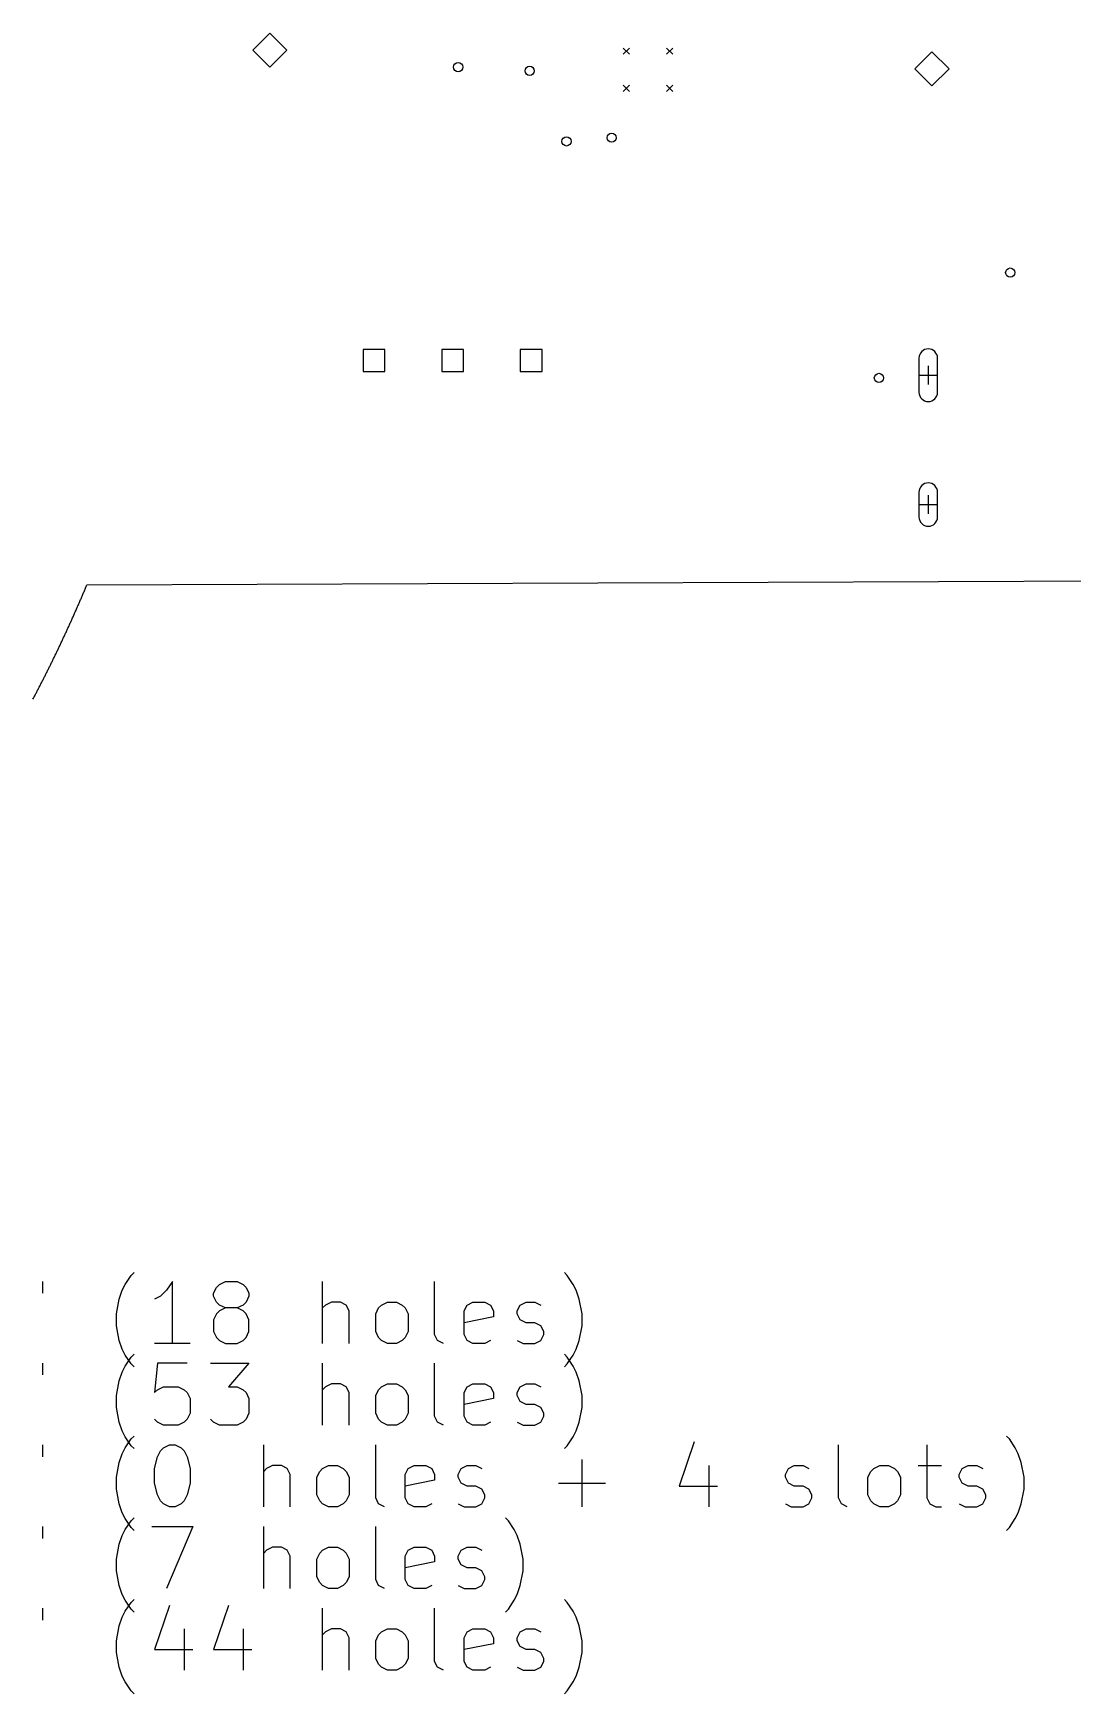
# Model space of a CAD drawing. Header units: millimetres. Extents: x 84 to 218, y -158 to -51.
# Drawn here: x 117.1 to 150.7, y -158.5 to -104.8 of the extents above; entities that cross this region are included whole.
import ezdxf

# ---------------------------------------------------------------- set-up
doc = ezdxf.new("R2010")
doc.units = ezdxf.units.MM
doc.layers.add('BLACK', color=250, linetype='CONTINUOUS')

msp = doc.modelspace()

# ---------------------------------------------------------------- linework, layer by layer
at = {"layer": 'BLACK', "linetype": 'CONTINUOUS'}
for p, q in [((124.75, -104.825), (124.2, -105.375)), ((125.3, -105.375), (124.75, -104.825)), ((124.2, -105.375), (124.75, -105.925)), ((124.75, -105.925), (125.3, -105.375)), ((136.175, -105.305), (136.375, -105.505)), ((136.375, -105.305), (136.175, -105.505)), ((137.575, -105.305), (137.775, -105.505)), ((137.775, -105.305), (137.575, -105.505)), ((146.15, -105.425), (145.6, -105.975)), ((146.7, -105.975), (146.15, -105.425)), ((145.6, -105.975), (146.15, -106.525)), ((146.15, -106.525), (146.7, -105.975)), ((136.175, -106.505), (136.375, -106.705)), ((136.375, -106.505), (136.175, -106.705)), ((137.575, -106.505), (137.775, -106.705)), ((137.775, -106.505), (137.575, -106.705)), ((128.473557, -115.046443), (127.766443, -115.046443)), ((127.766443, -115.046443), (127.766443, -115.753557)), ((128.473557, -115.753557), (128.473557, -115.046443)), ((131.013557, -115.046443), (130.306443, -115.046443)), ((130.306443, -115.046443), (130.306443, -115.753557)), ((131.013557, -115.753557), (131.013557, -115.046443)), ((133.553557, -115.046443), (132.846443, -115.046443)), ((132.846443, -115.046443), (132.846443, -115.753557)), ((133.553557, -115.753557), (133.553557, -115.046443)), ((145.73, -115.325), (145.73, -116.425)), ((146.33, -116.425), (146.33, -115.325)), ((127.766443, -115.753557), (128.473557, -115.753557)), ((130.306443, -115.753557), (131.013557, -115.753557)), ((132.846443, -115.753557), (133.553557, -115.753557)), ((145.73, -115.875), (146.33, -115.875)), ((146.03, -115.575), (146.03, -116.175)), ((145.73, -119.655), (145.73, -120.455)), ((145.73, -120.055), (146.33, -120.055)), ((146.03, -119.755), (146.03, -120.355)), ((146.33, -120.455), (146.33, -119.655)), ((118.749212, -122.870119), (118.761265, -122.841728)), ((118.761265, -122.841728), (118.773305, -122.813318)), ((118.773305, -122.813318), (118.785331, -122.784888)), ((118.785331, -122.784888), (118.797343, -122.75644)), ((118.797343, -122.75644), (118.809342, -122.727972)), ((118.809342, -122.727972), (118.821327, -122.699486)), ((118.821327, -122.699486), (118.833298, -122.67098)), ((118.833298, -122.67098), (118.84, -122.655)), ((183.37, -122.41), (118.84, -122.655)), ((118.51764, -123.405879), (118.529948, -123.377856)), ((118.529948, -123.377856), (118.542243, -123.349814)), ((118.542243, -123.349814), (118.554525, -123.321752)), ((118.554525, -123.321752), (118.566793, -123.29367)), ((118.566793, -123.29367), (118.579048, -123.265569)), ((118.579048, -123.265569), (118.59129, -123.237449)), ((118.59129, -123.237449), (118.603519, -123.209309)), ((118.603519, -123.209309), (118.615734, -123.181149)), ((118.615734, -123.181149), (118.627935, -123.152971)), ((118.627935, -123.152971), (118.640124, -123.124772)), ((118.640124, -123.124772), (118.652298, -123.096555)), ((118.652298, -123.096555), (118.66446, -123.068318)), ((118.66446, -123.068318), (118.676608, -123.040062)), ((118.676608, -123.040062), (118.688742, -123.011786)), ((118.688742, -123.011786), (118.700863, -122.983491)), ((118.700863, -122.983491), (118.712971, -122.955177)), ((118.712971, -122.955177), (118.725064, -122.926844)), ((118.725064, -122.926844), (118.737145, -122.898491)), ((118.737145, -122.898491), (118.749212, -122.870119)), ((118.268722, -123.962192), (118.281292, -123.934565)), ((118.281292, -123.934565), (118.293848, -123.906918)), ((118.293848, -123.906918), (118.306392, -123.879252)), ((118.306392, -123.879252), (118.318922, -123.851565)), ((118.318922, -123.851565), (118.33144, -123.823858)), ((118.33144, -123.823858), (118.343945, -123.796131)), ((118.343945, -123.796131), (118.356436, -123.768385)), ((118.356436, -123.768385), (118.368915, -123.740618)), ((118.368915, -123.740618), (118.381381, -123.712832)), ((118.381381, -123.712832), (118.393834, -123.685026)), ((118.393834, -123.685026), (118.406273, -123.6572)), ((118.406273, -123.6572), (118.4187, -123.629354)), ((118.4187, -123.629354), (118.431113, -123.601489)), ((118.431113, -123.601489), (118.443514, -123.573604)), ((118.443514, -123.573604), (118.455901, -123.545699)), ((118.455901, -123.545699), (118.468275, -123.517774)), ((118.468275, -123.517774), (118.480636, -123.48983)), ((118.480636, -123.48983), (118.492984, -123.461866)), ((118.492984, -123.461866), (118.505319, -123.433882)), ((118.505319, -123.433882), (118.51764, -123.405879)), ((118.027485, -124.483272), (118.040295, -124.456029)), ((118.040295, -124.456029), (118.053093, -124.428766)), ((118.053093, -124.428766), (118.065878, -124.401483)), ((118.065878, -124.401483), (118.078651, -124.374179)), ((118.078651, -124.374179), (118.091411, -124.346855)), ((118.091411, -124.346855), (118.104159, -124.31951)), ((118.104159, -124.31951), (118.116894, -124.292145)), ((118.116894, -124.292145), (118.129616, -124.26476)), ((118.129616, -124.26476), (118.142326, -124.237355)), ((118.142326, -124.237355), (118.155023, -124.20993)), ((118.155023, -124.20993), (118.167707, -124.182484)), ((118.167707, -124.182484), (118.180378, -124.155018)), ((118.180378, -124.155018), (118.193037, -124.127532)), ((118.193037, -124.127532), (118.205683, -124.100025)), ((118.205683, -124.100025), (118.218317, -124.072499)), ((118.218317, -124.072499), (118.230937, -124.044952)), ((118.230937, -124.044952), (118.243545, -124.017386)), ((118.243545, -124.017386), (118.25614, -123.989799)), ((118.25614, -123.989799), (118.268722, -123.962192)), ((117.768684, -125.023805), (117.78174, -124.996975)), ((117.78174, -124.996975), (117.794784, -124.970124)), ((117.794784, -124.970124), (117.807816, -124.943253)), ((117.807816, -124.943253), (117.820836, -124.91636)), ((117.820836, -124.91636), (117.833844, -124.889447)), ((117.833844, -124.889447), (117.846839, -124.862513)), ((117.846839, -124.862513), (117.859823, -124.835559)), ((117.859823, -124.835559), (117.872794, -124.808583)), ((117.872794, -124.808583), (117.885753, -124.781587)), ((117.885753, -124.781587), (117.898699, -124.754571)), ((117.898699, -124.754571), (117.911633, -124.727533)), ((117.911633, -124.727533), (117.924555, -124.700475)), ((117.924555, -124.700475), (117.937465, -124.673397)), ((117.937465, -124.673397), (117.950362, -124.646298)), ((117.950362, -124.646298), (117.963247, -124.619178)), ((117.963247, -124.619178), (117.976119, -124.592038)), ((117.976119, -124.592038), (117.98898, -124.564877)), ((117.98898, -124.564877), (118.001827, -124.537696)), ((118.001827, -124.537696), (118.014662, -124.510494)), ((118.014662, -124.510494), (118.027485, -124.483272)), ((117.505048, -125.555998), (117.518342, -125.529589)), ((117.518342, -125.529589), (117.531624, -125.503159)), ((117.531624, -125.503159), (117.544895, -125.476707)), ((117.544895, -125.476707), (117.558154, -125.450235)), ((117.558154, -125.450235), (117.571401, -125.423741)), ((117.571401, -125.423741), (117.584637, -125.397226)), ((117.584637, -125.397226), (117.59786, -125.37069)), ((117.59786, -125.37069), (117.611072, -125.344132)), ((117.611072, -125.344132), (117.624272, -125.317554)), ((117.624272, -125.317554), (117.63746, -125.290955)), ((117.63746, -125.290955), (117.650636, -125.264334)), ((117.650636, -125.264334), (117.663801, -125.237692)), ((117.663801, -125.237692), (117.676953, -125.21103)), ((117.676953, -125.21103), (117.690093, -125.184346)), ((117.690093, -125.184346), (117.703222, -125.157642)), ((117.703222, -125.157642), (117.716338, -125.130916)), ((117.716338, -125.130916), (117.729443, -125.10417)), ((117.729443, -125.10417), (117.742535, -125.077403)), ((117.742535, -125.077403), (117.755616, -125.050614)), ((117.755616, -125.050614), (117.768684, -125.023805)), ((117.223204, -126.105644), (117.236739, -126.079686)), ((117.236739, -126.079686), (117.250262, -126.053706)), ((117.250262, -126.053706), (117.263775, -126.027704)), ((117.263775, -126.027704), (117.277276, -126.001681)), ((117.277276, -126.001681), (117.290766, -125.975636)), ((117.290766, -125.975636), (117.304245, -125.94957)), ((117.304245, -125.94957), (117.317712, -125.923482)), ((117.317712, -125.923482), (117.331168, -125.897373)), ((117.331168, -125.897373), (117.344612, -125.871241)), ((117.344612, -125.871241), (117.358045, -125.845089)), ((117.358045, -125.845089), (117.371467, -125.818915)), ((117.371467, -125.818915), (117.384877, -125.79272)), ((117.384877, -125.79272), (117.398275, -125.766503)), ((117.398275, -125.766503), (117.411662, -125.740265)), ((117.411662, -125.740265), (117.425038, -125.714005)), ((117.425038, -125.714005), (117.438402, -125.687724)), ((117.438402, -125.687724), (117.451754, -125.661421)), ((117.451754, -125.661421), (117.465095, -125.635097)), ((117.465095, -125.635097), (117.478424, -125.608752)), ((117.478424, -125.608752), (117.491742, -125.582386)), ((117.491742, -125.582386), (117.505048, -125.555998)), ((117.100884, -126.33829), (117.11452, -126.312528)), ((117.11452, -126.312528), (117.128144, -126.286743)), ((117.128144, -126.286743), (117.141758, -126.260937)), ((117.141758, -126.260937), (117.15536, -126.235109)), ((117.15536, -126.235109), (117.168951, -126.20926)), ((117.168951, -126.20926), (117.182531, -126.183388)), ((117.182531, -126.183388), (117.1961, -126.157495)), ((117.1961, -126.157495), (117.209657, -126.13158)), ((117.209657, -126.13158), (117.223204, -126.105644)), ((117.413247, -145.15482), (117.413247, -145.535772)), ((119.984676, -145.440534), (120.079914, -145.250058)), ((120.079914, -145.250058), (120.27039, -144.964343)), ((120.27039, -144.964343), (120.365629, -144.869105)), ((121.603723, -145.15482), (121.413247, -145.440534)), ((121.603723, -147.15482), (121.603723, -145.15482)), ((122.937057, -145.535772), (123.032295, -145.345296)), ((123.032295, -145.345296), (123.127533, -145.250058)), ((123.127533, -145.250058), (123.318009, -145.15482)), ((123.318009, -145.15482), (123.698962, -145.15482)), ((123.698962, -145.15482), (123.889438, -145.250058)), ((123.889438, -145.250058), (123.984676, -145.345296)), ((123.984676, -145.345296), (124.079914, -145.535772)), ((126.460867, -147.15482), (126.460867, -145.15482)), ((130.079915, -146.869105), (130.079915, -145.15482)), ((134.36563, -144.964343), (134.270392, -144.869105)), ((134.556106, -145.250058), (134.36563, -144.964343)), ((134.651344, -145.440534), (134.556106, -145.250058)), ((119.7942, -146.202439), (119.889438, -145.726248)), ((119.889438, -145.726248), (119.984676, -145.440534)), ((121.222771, -145.63101), (121.032295, -145.726248)), ((121.413247, -145.440534), (121.222771, -145.63101)), ((122.937057, -145.63101), (122.937057, -145.535772)), ((123.032295, -145.821486), (122.937057, -145.63101)), ((123.127533, -145.916724), (123.032295, -145.821486)), ((123.318009, -146.011962), (123.127533, -145.916724)), ((123.889438, -145.916724), (123.698962, -146.011962)), ((123.984676, -145.821486), (123.889438, -145.916724)), ((124.079914, -145.63101), (123.984676, -145.821486)), ((124.079914, -145.535772), (124.079914, -145.63101)), ((126.556105, -145.916724), (126.460867, -146.011962)), ((126.746581, -145.821486), (126.556105, -145.916724)), ((127.032296, -145.821486), (126.746581, -145.821486)), ((127.222772, -145.916724), (127.032296, -145.821486)), ((127.31801, -146.107201), (127.222772, -145.916724)), ((128.270391, -146.011962), (128.365629, -145.916724)), ((128.365629, -145.916724), (128.556105, -145.821486)), ((128.556105, -145.821486), (128.84182, -145.821486)), ((128.84182, -145.821486), (129.032296, -145.916724)), ((129.032296, -145.916724), (129.127534, -146.011962)), ((131.032296, -146.107201), (131.127534, -145.916724)), ((131.127534, -145.916724), (131.31801, -145.821486)), ((131.31801, -145.821486), (131.698963, -145.821486)), ((131.698963, -145.821486), (131.889439, -145.916724)), ((131.889439, -145.916724), (131.984677, -146.107201)), ((132.746582, -146.107201), (132.84182, -145.916724)), ((132.84182, -145.916724), (133.032296, -145.821486)), ((133.032296, -145.821486), (133.31801, -145.821486)), ((133.31801, -145.821486), (133.508487, -145.916724)), ((134.746582, -145.726248), (134.651344, -145.440534)), ((134.84182, -146.202439), (134.746582, -145.726248)), ((119.7942, -146.583391), (119.7942, -146.202439)), ((123.032295, -146.202439), (122.937057, -146.392915)), ((122.937057, -146.392915), (122.937057, -146.773867)), ((123.127533, -146.107201), (123.032295, -146.202439)), ((123.318009, -146.011962), (123.127533, -146.107201)), ((123.698962, -146.011962), (123.318009, -146.011962)), ((123.889438, -146.107201), (123.698962, -146.011962)), ((123.984676, -146.202439), (123.889438, -146.107201)), ((124.079914, -146.392915), (123.984676, -146.202439)), ((124.079914, -146.773867), (124.079914, -146.392915)), ((127.31801, -147.15482), (127.31801, -146.107201)), ((128.175153, -146.202439), (128.270391, -146.011962)), ((128.175153, -146.773867), (128.175153, -146.202439)), ((129.127534, -146.011962), (129.222772, -146.202439)), ((129.222772, -146.202439), (129.222772, -146.773867)), ((131.032296, -146.869105), (131.032296, -146.107201)), ((131.984677, -146.297677), (131.032296, -146.488153)), ((131.984677, -146.107201), (131.984677, -146.297677)), ((132.746582, -146.202439), (132.746582, -146.107201)), ((132.84182, -146.392915), (132.746582, -146.202439)), ((133.032296, -146.488153), (132.84182, -146.392915)), ((134.84182, -146.583391), (134.84182, -146.202439)), ((119.889438, -147.059582), (119.7942, -146.583391)), ((122.937057, -146.773867), (123.032295, -146.964343)), ((123.032295, -146.964343), (123.127533, -147.059582)), ((123.889438, -147.059582), (123.984676, -146.964343)), ((123.984676, -146.964343), (124.079914, -146.773867)), ((128.270391, -146.964343), (128.175153, -146.773867)), ((128.365629, -147.059582), (128.270391, -146.964343)), ((129.127534, -146.964343), (129.032296, -147.059582)), ((129.222772, -146.773867), (129.127534, -146.964343)), ((130.175153, -147.059582), (130.079915, -146.869105)), ((131.127534, -147.059582), (131.032296, -146.869105)), ((133.31801, -146.488153), (133.032296, -146.488153)), ((133.508487, -146.583391), (133.31801, -146.488153)), ((133.603725, -146.773867), (133.508487, -146.583391)), ((133.508487, -147.059582), (133.603725, -146.869105)), ((133.603725, -146.869105), (133.603725, -146.773867)), ((134.746582, -147.059582), (134.84182, -146.583391)), ((119.984676, -147.345296), (119.889438, -147.059582)), ((120.079914, -147.535772), (119.984676, -147.345296)), ((120.27039, -147.821486), (120.079914, -147.535772)), ((120.27039, -147.604343), (120.365629, -147.509105)), ((122.175152, -147.15482), (121.032295, -147.15482)), ((123.127533, -147.059582), (123.318009, -147.15482)), ((123.318009, -147.15482), (123.698962, -147.15482)), ((123.698962, -147.15482), (123.889438, -147.059582)), ((128.556105, -147.15482), (128.365629, -147.059582)), ((128.84182, -147.15482), (128.556105, -147.15482)), ((129.032296, -147.059582), (128.84182, -147.15482)), ((130.365629, -147.15482), (130.175153, -147.059582)), ((131.31801, -147.15482), (131.127534, -147.059582)), ((131.698963, -147.15482), (131.31801, -147.15482)), ((131.889439, -147.059582), (131.698963, -147.15482)), ((132.746582, -147.059582), (132.937058, -147.15482)), ((132.937058, -147.15482), (133.31801, -147.15482)), ((133.31801, -147.15482), (133.508487, -147.059582)), ((134.36563, -147.604343), (134.270392, -147.509105)), ((134.36563, -147.821486), (134.556106, -147.535772)), ((134.556106, -147.535772), (134.651344, -147.345296)), ((134.651344, -147.345296), (134.746582, -147.059582)), ((117.413247, -147.79482), (117.413247, -148.175772)), ((119.984676, -148.080534), (120.079914, -147.890058)), ((120.079914, -147.890058), (120.27039, -147.604343)), ((120.365629, -147.916724), (120.27039, -147.821486)), ((121.127533, -147.79482), (121.032295, -148.747201)), ((122.079914, -147.79482), (121.127533, -147.79482)), ((122.841819, -147.79482), (124.079914, -147.79482)), ((124.079914, -147.79482), (123.413247, -148.556724)), ((126.460867, -149.79482), (126.460867, -147.79482)), ((130.079915, -149.509105), (130.079915, -147.79482)), ((134.270392, -147.916724), (134.36563, -147.821486)), ((134.556106, -147.890058), (134.36563, -147.604343)), ((134.651344, -148.080534), (134.556106, -147.890058)), ((119.7942, -148.842439), (119.889438, -148.366248)), ((119.889438, -148.366248), (119.984676, -148.080534)), ((121.127533, -148.651962), (121.318009, -148.556724)), ((121.318009, -148.556724), (121.7942, -148.556724)), ((121.7942, -148.556724), (121.984676, -148.651962)), ((123.413247, -148.556724), (123.698962, -148.556724)), ((123.698962, -148.556724), (123.889438, -148.651962)), ((126.556105, -148.556724), (126.460867, -148.651962)), ((126.746581, -148.461486), (126.556105, -148.556724)), ((127.032296, -148.461486), (126.746581, -148.461486)), ((127.222772, -148.556724), (127.032296, -148.461486)), ((127.31801, -148.747201), (127.222772, -148.556724)), ((128.270391, -148.651962), (128.365629, -148.556724)), ((128.365629, -148.556724), (128.556105, -148.461486)), ((128.556105, -148.461486), (128.84182, -148.461486)), ((128.84182, -148.461486), (129.032296, -148.556724)), ((129.032296, -148.556724), (129.127534, -148.651962)), ((131.032296, -148.747201), (131.127534, -148.556724)), ((131.127534, -148.556724), (131.31801, -148.461486)), ((131.31801, -148.461486), (131.698963, -148.461486)), ((131.698963, -148.461486), (131.889439, -148.556724)), ((131.889439, -148.556724), (131.984677, -148.747201)), ((132.746582, -148.747201), (132.84182, -148.556724)), ((132.84182, -148.556724), (133.032296, -148.461486)), ((133.032296, -148.461486), (133.31801, -148.461486)), ((133.31801, -148.461486), (133.508487, -148.556724)), ((134.746582, -148.366248), (134.651344, -148.080534)), ((134.84182, -148.842439), (134.746582, -148.366248)), ((119.7942, -149.223391), (119.7942, -148.842439)), ((121.032295, -148.747201), (121.127533, -148.651962)), ((121.984676, -148.651962), (122.079914, -148.747201)), ((122.079914, -148.747201), (122.175152, -148.937677)), ((122.175152, -148.937677), (122.175152, -149.413867)), ((123.889438, -148.651962), (123.984676, -148.747201)), ((123.984676, -148.747201), (124.079914, -148.937677)), ((124.079914, -148.937677), (124.079914, -149.413867)), ((127.31801, -149.79482), (127.31801, -148.747201)), ((128.175153, -148.842439), (128.270391, -148.651962)), ((128.175153, -149.413867), (128.175153, -148.842439)), ((129.127534, -148.651962), (129.222772, -148.842439)), ((129.222772, -148.842439), (129.222772, -149.413867)), ((131.032296, -149.509105), (131.032296, -148.747201)), ((131.984677, -148.937677), (131.032296, -149.128153)), ((131.984677, -148.747201), (131.984677, -148.937677)), ((132.746582, -148.842439), (132.746582, -148.747201)), ((132.84182, -149.032915), (132.746582, -148.842439)), ((133.032296, -149.128153), (132.84182, -149.032915)), ((133.31801, -149.128153), (133.032296, -149.128153)), ((133.508487, -149.223391), (133.31801, -149.128153)), ((134.84182, -149.223391), (134.84182, -148.842439)), ((119.889438, -149.699582), (119.7942, -149.223391)), ((121.127533, -149.699582), (121.032295, -149.604343)), ((122.079914, -149.604343), (121.984676, -149.699582)), ((122.175152, -149.413867), (122.079914, -149.604343)), ((122.937057, -149.699582), (122.841819, -149.604343)), ((123.984676, -149.604343), (123.889438, -149.699582)), ((124.079914, -149.413867), (123.984676, -149.604343)), ((128.270391, -149.604343), (128.175153, -149.413867)), ((128.365629, -149.699582), (128.270391, -149.604343)), ((129.127534, -149.604343), (129.032296, -149.699582)), ((129.222772, -149.413867), (129.127534, -149.604343)), ((130.175153, -149.699582), (130.079915, -149.509105)), ((131.127534, -149.699582), (131.032296, -149.509105)), ((133.603725, -149.413867), (133.508487, -149.223391)), ((133.508487, -149.699582), (133.603725, -149.509105)), ((133.603725, -149.509105), (133.603725, -149.413867)), ((134.746582, -149.699582), (134.84182, -149.223391)), ((119.984676, -149.985296), (119.889438, -149.699582)), ((120.079914, -150.175772), (119.984676, -149.985296)), ((120.27039, -150.461486), (120.079914, -150.175772)), ((120.27039, -150.244343), (120.365629, -150.149105)), ((121.318009, -149.79482), (121.127533, -149.699582)), ((121.7942, -149.79482), (121.318009, -149.79482)), ((121.984676, -149.699582), (121.7942, -149.79482)), ((123.127533, -149.79482), (122.937057, -149.699582)), ((123.698962, -149.79482), (123.127533, -149.79482)), ((123.889438, -149.699582), (123.698962, -149.79482)), ((128.556105, -149.79482), (128.365629, -149.699582)), ((128.84182, -149.79482), (128.556105, -149.79482)), ((129.032296, -149.699582), (128.84182, -149.79482)), ((130.365629, -149.79482), (130.175153, -149.699582)), ((131.31801, -149.79482), (131.127534, -149.699582)), ((131.698963, -149.79482), (131.31801, -149.79482)), ((131.889439, -149.699582), (131.698963, -149.79482)), ((132.746582, -149.699582), (132.937058, -149.79482)), ((132.937058, -149.79482), (133.31801, -149.79482)), ((133.31801, -149.79482), (133.508487, -149.699582)), ((134.36563, -150.461486), (134.556106, -150.175772)), ((134.556106, -150.175772), (134.651344, -149.985296)), ((134.651344, -149.985296), (134.746582, -149.699582)), ((148.651346, -150.244343), (148.556108, -150.149105)), ((117.413247, -150.43482), (117.413247, -150.815772)), ((119.889438, -151.006248), (119.984676, -150.720534)), ((119.984676, -150.720534), (120.079914, -150.530058)), ((120.079914, -150.530058), (120.27039, -150.244343)), ((120.365629, -150.556724), (120.27039, -150.461486)), ((121.127533, -150.815772), (121.222771, -150.625296)), ((121.222771, -150.625296), (121.318009, -150.530058)), ((121.318009, -150.530058), (121.508485, -150.43482)), ((121.508485, -150.43482), (121.698962, -150.43482)), ((121.698962, -150.43482), (121.889438, -150.530058)), ((121.889438, -150.530058), (121.984676, -150.625296)), ((121.984676, -150.625296), (122.079914, -150.815772)), ((124.556105, -152.43482), (124.556105, -150.43482)), ((128.175153, -152.149105), (128.175153, -150.43482)), ((134.270392, -150.556724), (134.36563, -150.461486)), ((138.460868, -150.339582), (137.984678, -151.768153)), ((143.127536, -152.149105), (143.127536, -150.43482)), ((145.984679, -150.43482), (145.984679, -152.149105)), ((148.841822, -150.530058), (148.651346, -150.244343)), ((148.93706, -150.720534), (148.841822, -150.530058)), ((149.032298, -151.006248), (148.93706, -150.720534)), ((119.7942, -151.482439), (119.889438, -151.006248)), ((121.032295, -151.196724), (121.127533, -150.815772)), ((121.032295, -151.672915), (121.032295, -151.196724)), ((122.079914, -150.815772), (122.175152, -151.196724)), ((122.175152, -151.196724), (122.175152, -151.672915)), ((124.651343, -151.196724), (124.556105, -151.291962)), ((124.841819, -151.101486), (124.651343, -151.196724)), ((125.127534, -151.101486), (124.841819, -151.101486)), ((125.31801, -151.196724), (125.127534, -151.101486)), ((125.413248, -151.387201), (125.31801, -151.196724)), ((126.270391, -151.482439), (126.365629, -151.291962)), ((126.365629, -151.291962), (126.460867, -151.196724)), ((126.460867, -151.196724), (126.651343, -151.101486)), ((126.651343, -151.101486), (126.937058, -151.101486)), ((126.937058, -151.101486), (127.127534, -151.196724)), ((127.127534, -151.196724), (127.222772, -151.291962)), ((127.222772, -151.291962), (127.31801, -151.482439)), ((129.127534, -151.387201), (129.222772, -151.196724)), ((129.222772, -151.196724), (129.413248, -151.101486)), ((129.413248, -151.101486), (129.794201, -151.101486)), ((129.794201, -151.101486), (129.984677, -151.196724)), ((129.984677, -151.196724), (130.079915, -151.387201)), ((130.84182, -151.387201), (130.937058, -151.196724)), ((130.937058, -151.196724), (131.127534, -151.101486)), ((131.127534, -151.101486), (131.413248, -151.101486)), ((131.413248, -151.101486), (131.603725, -151.196724)), ((134.841821, -152.43482), (134.841821, -150.91101)), ((138.937059, -151.101486), (138.937059, -152.43482)), ((141.41325, -151.387201), (141.508488, -151.196724)), ((141.508488, -151.196724), (141.698964, -151.101486)), ((141.698964, -151.101486), (141.984678, -151.101486)), ((141.984678, -151.101486), (142.175155, -151.196724)), ((144.079917, -151.482439), (144.175155, -151.291962)), ((144.175155, -151.291962), (144.270393, -151.196724)), ((144.270393, -151.196724), (144.460869, -151.101486)), ((144.460869, -151.101486), (144.746584, -151.101486)), ((144.746584, -151.101486), (144.93706, -151.196724)), ((144.93706, -151.196724), (145.032298, -151.291962)), ((145.032298, -151.291962), (145.127536, -151.482439)), ((145.698965, -151.101486), (146.460869, -151.101486)), ((147.032298, -151.387201), (147.127536, -151.196724)), ((147.127536, -151.196724), (147.318012, -151.101486)), ((147.318012, -151.101486), (147.603726, -151.101486)), ((147.603726, -151.101486), (147.794203, -151.196724)), ((149.127536, -151.482439), (149.032298, -151.006248)), ((119.7942, -151.863391), (119.7942, -151.482439)), ((121.127533, -152.053867), (121.032295, -151.672915)), ((122.175152, -151.672915), (122.079914, -152.053867)), ((125.413248, -152.43482), (125.413248, -151.387201)), ((126.270391, -152.053867), (126.270391, -151.482439)), ((127.31801, -151.482439), (127.31801, -152.053867)), ((129.127534, -152.149105), (129.127534, -151.387201)), ((130.079915, -151.577677), (129.127534, -151.768153)), ((130.079915, -151.387201), (130.079915, -151.577677)), ((130.84182, -151.482439), (130.84182, -151.387201)), ((130.937058, -151.672915), (130.84182, -151.482439)), ((131.127534, -151.768153), (130.937058, -151.672915)), ((131.413248, -151.768153), (131.127534, -151.768153)), ((131.603725, -151.863391), (131.413248, -151.768153)), ((134.079916, -151.672915), (135.603726, -151.672915)), ((137.984678, -151.768153), (139.222773, -151.768153)), ((141.41325, -151.482439), (141.41325, -151.387201)), ((141.508488, -151.672915), (141.41325, -151.482439)), ((141.698964, -151.768153), (141.508488, -151.672915)), ((141.984678, -151.768153), (141.698964, -151.768153)), ((142.175155, -151.863391), (141.984678, -151.768153)), ((144.079917, -152.053867), (144.079917, -151.482439)), ((145.127536, -151.482439), (145.127536, -152.053867)), ((147.032298, -151.482439), (147.032298, -151.387201)), ((147.127536, -151.672915), (147.032298, -151.482439)), ((147.318012, -151.768153), (147.127536, -151.672915)), ((147.603726, -151.768153), (147.318012, -151.768153)), ((147.794203, -151.863391), (147.603726, -151.768153)), ((149.127536, -151.863391), (149.127536, -151.482439)), ((119.889438, -152.339582), (119.7942, -151.863391)), ((119.984676, -152.625296), (119.889438, -152.339582)), ((121.222771, -152.244343), (121.127533, -152.053867)), ((121.318009, -152.339582), (121.222771, -152.244343)), ((121.508485, -152.43482), (121.318009, -152.339582)), ((121.889438, -152.339582), (121.698962, -152.43482)), ((121.984676, -152.244343), (121.889438, -152.339582)), ((122.079914, -152.053867), (121.984676, -152.244343)), ((126.365629, -152.244343), (126.270391, -152.053867)), ((126.460867, -152.339582), (126.365629, -152.244343)), ((126.651343, -152.43482), (126.460867, -152.339582)), ((127.127534, -152.339582), (126.937058, -152.43482)), ((127.222772, -152.244343), (127.127534, -152.339582)), ((127.31801, -152.053867), (127.222772, -152.244343)), ((128.270391, -152.339582), (128.175153, -152.149105)), ((128.460867, -152.43482), (128.270391, -152.339582)), ((129.222772, -152.339582), (129.127534, -152.149105)), ((129.413248, -152.43482), (129.222772, -152.339582)), ((129.984677, -152.339582), (129.794201, -152.43482)), ((130.84182, -152.339582), (131.032296, -152.43482)), ((131.413248, -152.43482), (131.603725, -152.339582)), ((131.698963, -152.053867), (131.603725, -151.863391)), ((131.603725, -152.339582), (131.698963, -152.149105)), ((131.698963, -152.149105), (131.698963, -152.053867)), ((141.41325, -152.339582), (141.603726, -152.43482)), ((141.984678, -152.43482), (142.175155, -152.339582)), ((142.270393, -152.053867), (142.175155, -151.863391)), ((142.175155, -152.339582), (142.270393, -152.149105)), ((142.270393, -152.149105), (142.270393, -152.053867)), ((143.222774, -152.339582), (143.127536, -152.149105)), ((143.41325, -152.43482), (143.222774, -152.339582)), ((144.175155, -152.244343), (144.079917, -152.053867)), ((144.270393, -152.339582), (144.175155, -152.244343)), ((144.460869, -152.43482), (144.270393, -152.339582)), ((144.93706, -152.339582), (144.746584, -152.43482)), ((145.032298, -152.244343), (144.93706, -152.339582)), ((145.127536, -152.053867), (145.032298, -152.244343)), ((145.984679, -152.149105), (146.079917, -152.339582)), ((146.079917, -152.339582), (146.270393, -152.43482)), ((147.032298, -152.339582), (147.222774, -152.43482)), ((147.603726, -152.43482), (147.794203, -152.339582)), ((147.889441, -152.053867), (147.794203, -151.863391)), ((147.794203, -152.339582), (147.889441, -152.149105)), ((147.889441, -152.149105), (147.889441, -152.053867)), ((148.93706, -152.625296), (149.032298, -152.339582)), ((149.032298, -152.339582), (149.127536, -151.863391)), ((120.079914, -152.815772), (119.984676, -152.625296)), ((120.27039, -153.101486), (120.079914, -152.815772)), ((120.079914, -153.170058), (120.27039, -152.884343)), ((120.27039, -152.884343), (120.365629, -152.789105)), ((121.698962, -152.43482), (121.508485, -152.43482)), ((126.937058, -152.43482), (126.651343, -152.43482)), ((129.794201, -152.43482), (129.413248, -152.43482)), ((131.032296, -152.43482), (131.413248, -152.43482)), ((132.460868, -152.884343), (132.36563, -152.789105)), ((132.651344, -153.170058), (132.460868, -152.884343)), ((141.603726, -152.43482), (141.984678, -152.43482)), ((144.746584, -152.43482), (144.460869, -152.43482)), ((146.270393, -152.43482), (146.460869, -152.43482)), ((147.222774, -152.43482), (147.603726, -152.43482)), ((148.651346, -153.101486), (148.841822, -152.815772)), ((148.841822, -152.815772), (148.93706, -152.625296)), ((117.413247, -153.07482), (117.413247, -153.455772)), ((119.889438, -153.646248), (119.984676, -153.360534)), ((119.984676, -153.360534), (120.079914, -153.170058)), ((120.365629, -153.196724), (120.27039, -153.101486)), ((120.937057, -153.07482), (122.27039, -153.07482)), ((122.27039, -153.07482), (121.413247, -155.07482)), ((124.556105, -155.07482), (124.556105, -153.07482)), ((128.175153, -154.789105), (128.175153, -153.07482)), ((132.746582, -153.360534), (132.651344, -153.170058)), ((132.84182, -153.646248), (132.746582, -153.360534)), ((148.556108, -153.196724), (148.651346, -153.101486)), ((119.7942, -154.122439), (119.889438, -153.646248)), ((124.651343, -153.836724), (124.556105, -153.931962)), ((124.841819, -153.741486), (124.651343, -153.836724)), ((125.127534, -153.741486), (124.841819, -153.741486)), ((125.31801, -153.836724), (125.127534, -153.741486)), ((125.413248, -154.027201), (125.31801, -153.836724)), ((126.270391, -154.122439), (126.365629, -153.931962)), ((126.365629, -153.931962), (126.460867, -153.836724)), ((126.460867, -153.836724), (126.651343, -153.741486)), ((126.651343, -153.741486), (126.937058, -153.741486)), ((126.937058, -153.741486), (127.127534, -153.836724)), ((127.127534, -153.836724), (127.222772, -153.931962)), ((127.222772, -153.931962), (127.31801, -154.122439)), ((129.127534, -154.027201), (129.222772, -153.836724)), ((129.222772, -153.836724), (129.413248, -153.741486)), ((129.413248, -153.741486), (129.794201, -153.741486)), ((129.794201, -153.741486), (129.984677, -153.836724)), ((129.984677, -153.836724), (130.079915, -154.027201)), ((130.84182, -154.027201), (130.937058, -153.836724)), ((130.937058, -153.836724), (131.127534, -153.741486)), ((131.127534, -153.741486), (131.413248, -153.741486)), ((131.413248, -153.741486), (131.603725, -153.836724)), ((132.937058, -154.122439), (132.84182, -153.646248)), ((119.7942, -154.503391), (119.7942, -154.122439)), ((119.889438, -154.979582), (119.7942, -154.503391)), ((125.413248, -155.07482), (125.413248, -154.027201)), ((126.270391, -154.693867), (126.270391, -154.122439)), ((127.31801, -154.122439), (127.31801, -154.693867)), ((129.127534, -154.789105), (129.127534, -154.027201)), ((130.079915, -154.217677), (129.127534, -154.408153)), ((130.079915, -154.027201), (130.079915, -154.217677)), ((130.84182, -154.122439), (130.84182, -154.027201)), ((130.937058, -154.312915), (130.84182, -154.122439)), ((131.127534, -154.408153), (130.937058, -154.312915)), ((131.413248, -154.408153), (131.127534, -154.408153)), ((131.603725, -154.503391), (131.413248, -154.408153)), ((131.698963, -154.693867), (131.603725, -154.503391)), ((132.84182, -154.979582), (132.937058, -154.503391)), ((132.937058, -154.503391), (132.937058, -154.122439)), ((119.984676, -155.265296), (119.889438, -154.979582)), ((126.365629, -154.884343), (126.270391, -154.693867)), ((126.460867, -154.979582), (126.365629, -154.884343)), ((126.651343, -155.07482), (126.460867, -154.979582)), ((127.127534, -154.979582), (126.937058, -155.07482)), ((127.222772, -154.884343), (127.127534, -154.979582)), ((127.31801, -154.693867), (127.222772, -154.884343)), ((128.270391, -154.979582), (128.175153, -154.789105)), ((128.460867, -155.07482), (128.270391, -154.979582)), ((129.222772, -154.979582), (129.127534, -154.789105)), ((129.413248, -155.07482), (129.222772, -154.979582)), ((129.984677, -154.979582), (129.794201, -155.07482)), ((130.84182, -154.979582), (131.032296, -155.07482)), ((131.413248, -155.07482), (131.603725, -154.979582)), ((131.603725, -154.979582), (131.698963, -154.789105)), ((131.698963, -154.789105), (131.698963, -154.693867)), ((132.746582, -155.265296), (132.84182, -154.979582)), ((120.079914, -155.455772), (119.984676, -155.265296)), ((120.27039, -155.741486), (120.079914, -155.455772)), ((120.079914, -155.810058), (120.27039, -155.524343)), ((120.27039, -155.524343), (120.365629, -155.429105)), ((126.937058, -155.07482), (126.651343, -155.07482)), ((129.794201, -155.07482), (129.413248, -155.07482)), ((131.032296, -155.07482), (131.413248, -155.07482)), ((132.460868, -155.741486), (132.651344, -155.455772)), ((132.651344, -155.455772), (132.746582, -155.265296)), ((134.36563, -155.524343), (134.270392, -155.429105)), ((134.556106, -155.810058), (134.36563, -155.524343)), ((117.413247, -155.71482), (117.413247, -156.095772)), ((119.889438, -156.286248), (119.984676, -156.000534)), ((119.984676, -156.000534), (120.079914, -155.810058)), ((120.365629, -155.836724), (120.27039, -155.741486)), ((121.508485, -155.619582), (121.032295, -157.048153)), ((123.413247, -155.619582), (122.937057, -157.048153)), ((126.460867, -157.71482), (126.460867, -155.71482)), ((130.079915, -157.429105), (130.079915, -155.71482)), ((132.36563, -155.836724), (132.460868, -155.741486)), ((134.651344, -156.000534), (134.556106, -155.810058)), ((134.746582, -156.286248), (134.651344, -156.000534)), ((119.7942, -156.762439), (119.889438, -156.286248)), ((121.984676, -156.381486), (121.984676, -157.71482)), ((123.889438, -156.381486), (123.889438, -157.71482)), ((126.556105, -156.476724), (126.460867, -156.571962)), ((126.746581, -156.381486), (126.556105, -156.476724)), ((127.032296, -156.381486), (126.746581, -156.381486)), ((127.222772, -156.476724), (127.032296, -156.381486)), ((127.31801, -156.667201), (127.222772, -156.476724)), ((128.175153, -156.762439), (128.270391, -156.571962)), ((128.270391, -156.571962), (128.365629, -156.476724)), ((128.365629, -156.476724), (128.556105, -156.381486)), ((128.556105, -156.381486), (128.84182, -156.381486)), ((128.84182, -156.381486), (129.032296, -156.476724)), ((129.032296, -156.476724), (129.127534, -156.571962)), ((129.127534, -156.571962), (129.222772, -156.762439)), ((131.032296, -156.667201), (131.127534, -156.476724)), ((131.127534, -156.476724), (131.31801, -156.381486)), ((131.31801, -156.381486), (131.698963, -156.381486)), ((131.698963, -156.381486), (131.889439, -156.476724)), ((131.889439, -156.476724), (131.984677, -156.667201)), ((132.746582, -156.667201), (132.84182, -156.476724)), ((132.84182, -156.476724), (133.032296, -156.381486)), ((133.032296, -156.381486), (133.31801, -156.381486)), ((133.31801, -156.381486), (133.508487, -156.476724)), ((134.84182, -156.762439), (134.746582, -156.286248)), ((119.7942, -157.143391), (119.7942, -156.762439)), ((119.889438, -157.619582), (119.7942, -157.143391)), ((121.032295, -157.048153), (122.27039, -157.048153)), ((122.937057, -157.048153), (124.175152, -157.048153)), ((127.31801, -157.71482), (127.31801, -156.667201)), ((128.175153, -157.333867), (128.175153, -156.762439)), ((129.222772, -156.762439), (129.222772, -157.333867)), ((131.032296, -157.429105), (131.032296, -156.667201)), ((131.984677, -156.857677), (131.032296, -157.048153)), ((131.984677, -156.667201), (131.984677, -156.857677)), ((132.746582, -156.762439), (132.746582, -156.667201)), ((132.84182, -156.952915), (132.746582, -156.762439)), ((133.032296, -157.048153), (132.84182, -156.952915)), ((133.31801, -157.048153), (133.032296, -157.048153)), ((133.508487, -157.143391), (133.31801, -157.048153)), ((133.603725, -157.333867), (133.508487, -157.143391)), ((134.746582, -157.619582), (134.84182, -157.143391)), ((134.84182, -157.143391), (134.84182, -156.762439)), ((119.984676, -157.905296), (119.889438, -157.619582)), ((128.270391, -157.524343), (128.175153, -157.333867)), ((128.365629, -157.619582), (128.270391, -157.524343)), ((128.556105, -157.71482), (128.365629, -157.619582)), ((128.84182, -157.71482), (128.556105, -157.71482)), ((129.032296, -157.619582), (128.84182, -157.71482)), ((129.127534, -157.524343), (129.032296, -157.619582)), ((129.222772, -157.333867), (129.127534, -157.524343)), ((130.175153, -157.619582), (130.079915, -157.429105)), ((130.365629, -157.71482), (130.175153, -157.619582)), ((131.127534, -157.619582), (131.032296, -157.429105)), ((131.31801, -157.71482), (131.127534, -157.619582)), ((131.698963, -157.71482), (131.31801, -157.71482)), ((131.889439, -157.619582), (131.698963, -157.71482)), ((132.746582, -157.619582), (132.937058, -157.71482)), ((132.937058, -157.71482), (133.31801, -157.71482)), ((133.31801, -157.71482), (133.508487, -157.619582)), ((133.508487, -157.619582), (133.603725, -157.429105)), ((133.603725, -157.429105), (133.603725, -157.333867)), ((134.651344, -157.905296), (134.746582, -157.619582)), ((120.079914, -158.095772), (119.984676, -157.905296)), ((120.27039, -158.381486), (120.079914, -158.095772)), ((134.36563, -158.381486), (134.556106, -158.095772)), ((134.556106, -158.095772), (134.651344, -157.905296)), ((120.365629, -158.476724), (120.27039, -158.381486)), ((134.270392, -158.476724), (134.36563, -158.381486))]:
    msp.add_line(p, q, dxfattribs=at)
at = {"layer": 'BLACK'}
for centre in [(130.84, -105.92), (133.15, -106.04), (134.339265, -108.319265), (135.8, -108.2), (148.68, -112.56), (144.436815, -115.963185)]:
    msp.add_circle(centre, 0.15, dxfattribs=at)
for centre, start, end in [((146.03, -115.325), 0, 180), ((146.03, -116.425), -180, 0), ((146.03, -119.655), 0, 180), ((146.03, -120.455), -180, 0)]:
    msp.add_arc(centre, 0.3, start, end, dxfattribs=at)

doc.saveas('drawing.dxf')
